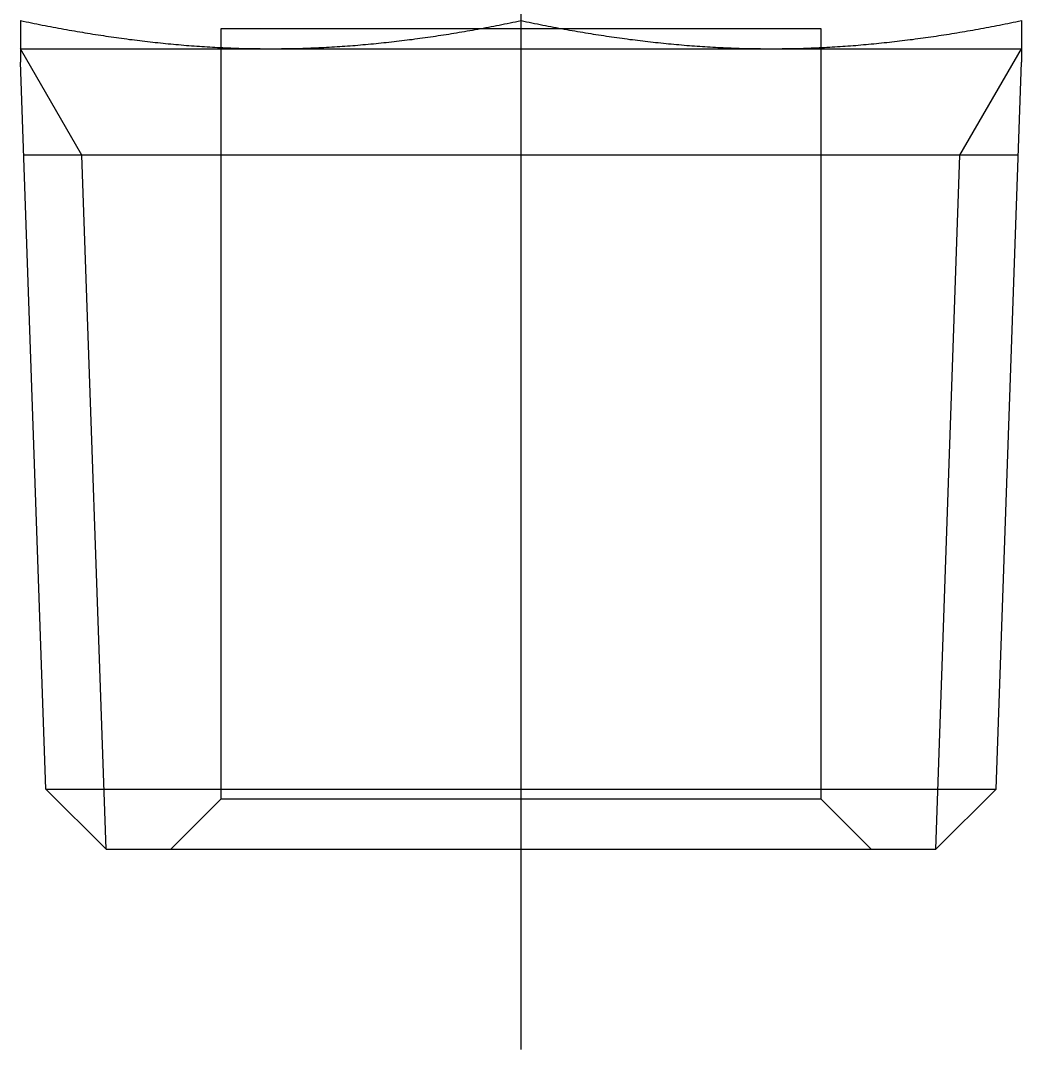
# Model space of a CAD drawing. Extents: x -6.6 to 53.7, y -19.1 to 40.6.
# Drawn here: x 39.19 to 49.19, y -2 to 8.28 of the extents above; entities that cross this region are included whole.
import ezdxf

# ---------------------------------------------------------------- set-up
doc = ezdxf.new("R2010")
doc.units = 0
doc.linetypes.add('CENTER', pattern=[50.8, 31.75, -6.35, 6.35, -6.35])
doc.linetypes.add('DASHED', pattern=[19.05, 12.7, -6.35])
doc.layers.get('0').update_dxf_attribs({"linetype": 'CONTINUOUS'})
doc.layers.add('CENTER', color=1, linetype='CENTER')

msp = doc.modelspace()

# ---------------------------------------------------------------- linework, layer by layer
at = {"color": 7, "linetype": 'CONTINUOUS'}
for p, q in [((39.188, 8.282), (39.188, 8)), ((49.188, 8.282), (49.188, 8)), ((39.188, 8), (41.688, 8)), ((39.188, 8), (39.188, 7.865)), ((41.688, 8), (46.688, 8)), ((46.688, 8), (49.188, 8)), ((49.188, 8), (49.188, 7.865)), ((39.441, 0.602), (39.188, 7.865)), ((48.934, 0.602), (49.188, 7.865)), ((49.155, 6.938), (39.22, 6.938)), ((39.441, 0.602), (48.934, 0.602)), ((39.441, 0.602), (40.043, 0)), ((48.934, 0.602), (48.332, 0)), ((40.043, 0), (48.332, 0))]:
    msp.add_line(p, q, dxfattribs=at)
at = {"color": 3, "linetype": 'DASHED'}
for p, q in [((47.188, 8.2), (41.188, 8.2)), ((41.188, 8.2), (41.188, 0.5)), ((47.188, 0.5), (47.188, 8.2)), ((41.188, 0.5), (40.688, 0)), ((47.188, 0.5), (41.188, 0.5)), ((47.688, 0), (47.188, 0.5))]:
    msp.add_line(p, q, dxfattribs=at)
at = {"color": 3, "linetype": 'CONTINUOUS'}
for p, q in [((39.801, 6.938), (39.188, 8)), ((48.574, 6.938), (49.188, 8)), ((40.043, 0), (39.801, 6.938)), ((48.332, 0), (48.574, 6.938))]:
    msp.add_line(p, q, dxfattribs=at)
at = {"color": 7}
for points in [[(39.188, 8.282, 0), (39.215, 8.276, 0), (39.242, 8.27, 0), (39.27, 8.265, 0), (39.297, 8.259, 0), (39.324, 8.253, 0), (39.351, 8.248, 0), (39.378, 8.243, 0), (39.405, 8.237, 0), (39.432, 8.232, 0), (39.459, 8.227, 0), (39.486, 8.222, 0), (39.513, 8.217, 0), (39.539, 8.212, 0), (39.566, 8.207, 0), (39.593, 8.202, 0), (39.62, 8.197, 0), (39.646, 8.192, 0), (39.673, 8.187, 0), (39.699, 8.183, 0), (39.726, 8.178, 0), (39.752, 8.174, 0), (39.779, 8.169, 0), (39.805, 8.165, 0), (39.831, 8.16, 0), (39.858, 8.156, 0), (39.884, 8.152, 0), (39.91, 8.147, 0), (39.936, 8.143, 0), (39.962, 8.139, 0), (39.989, 8.135, 0), (40.015, 8.131, 0), (40.041, 8.127, 0), (40.067, 8.123, 0), (40.093, 8.12, 0), (40.119, 8.116, 0), (40.145, 8.112, 0), (40.171, 8.108, 0), (40.197, 8.105, 0), (40.223, 8.101, 0), (40.249, 8.098, 0), (40.275, 8.094, 0), (40.301, 8.091, 0), (40.327, 8.088, 0), (40.352, 8.085, 0), (40.378, 8.081, 0), (40.404, 8.078, 0), (40.43, 8.075, 0), (40.456, 8.072, 0), (40.482, 8.069, 0), (40.508, 8.066, 0), (40.533, 8.064, 0), (40.559, 8.061, 0), (40.585, 8.058, 0), (40.611, 8.055, 0), (40.637, 8.053, 0), (40.663, 8.05, 0), (40.689, 8.048, 0), (40.715, 8.045, 0), (40.74, 8.043, 0), (40.766, 8.041, 0), (40.792, 8.039, 0), (40.818, 8.036, 0), (40.844, 8.034, 0), (40.87, 8.032, 0), (40.896, 8.03, 0), (40.922, 8.028, 0), (40.948, 8.026, 0), (40.974, 8.025, 0), (41, 8.023, 0), (41.026, 8.021, 0), (41.052, 8.02, 0), (41.078, 8.018, 0), (41.104, 8.016, 0), (41.13, 8.015, 0), (41.156, 8.014, 0), (41.182, 8.012, 0), (41.209, 8.011, 0), (41.235, 8.01, 0), (41.261, 8.009, 0), (41.288, 8.008, 0), (41.314, 8.007, 0), (41.34, 8.006, 0), (41.367, 8.005, 0), (41.393, 8.004, 0), (41.42, 8.003, 0), (41.446, 8.003, 0), (41.473, 8.002, 0), (41.5, 8.002, 0), (41.526, 8.001, 0), (41.553, 8.001, 0), (41.58, 8.001, 0), (41.607, 8, 0), (41.634, 8, 0), (41.661, 8, 0), (41.688, 8, 0)], [(41.688, 8, 0), (41.715, 8, 0), (41.742, 8, 0), (41.769, 8, 0), (41.796, 8.001, 0), (41.822, 8.001, 0), (41.849, 8.001, 0), (41.876, 8.002, 0), (41.903, 8.002, 0), (41.929, 8.003, 0), (41.956, 8.003, 0), (41.982, 8.004, 0), (42.009, 8.005, 0), (42.035, 8.006, 0), (42.062, 8.007, 0), (42.088, 8.008, 0), (42.114, 8.009, 0), (42.141, 8.01, 0), (42.167, 8.011, 0), (42.193, 8.012, 0), (42.219, 8.014, 0), (42.245, 8.015, 0), (42.272, 8.016, 0), (42.298, 8.018, 0), (42.324, 8.02, 0), (42.35, 8.021, 0), (42.376, 8.023, 0), (42.402, 8.025, 0), (42.428, 8.026, 0), (42.454, 8.028, 0), (42.48, 8.03, 0), (42.506, 8.032, 0), (42.532, 8.034, 0), (42.557, 8.036, 0), (42.583, 8.039, 0), (42.609, 8.041, 0), (42.635, 8.043, 0), (42.661, 8.045, 0), (42.687, 8.048, 0), (42.713, 8.05, 0), (42.739, 8.053, 0), (42.764, 8.055, 0), (42.79, 8.058, 0), (42.816, 8.061, 0), (42.842, 8.064, 0), (42.868, 8.066, 0), (42.894, 8.069, 0), (42.919, 8.072, 0), (42.945, 8.075, 0), (42.971, 8.078, 0), (42.997, 8.081, 0), (43.023, 8.085, 0), (43.049, 8.088, 0), (43.075, 8.091, 0), (43.101, 8.094, 0), (43.127, 8.098, 0), (43.153, 8.101, 0), (43.178, 8.105, 0), (43.205, 8.108, 0), (43.23, 8.112, 0), (43.257, 8.116, 0), (43.283, 8.12, 0), (43.309, 8.123, 0), (43.335, 8.127, 0), (43.361, 8.131, 0), (43.387, 8.135, 0), (43.413, 8.139, 0), (43.439, 8.143, 0), (43.465, 8.147, 0), (43.492, 8.152, 0), (43.518, 8.156, 0), (43.544, 8.16, 0), (43.571, 8.165, 0), (43.597, 8.169, 0), (43.623, 8.174, 0), (43.65, 8.178, 0), (43.676, 8.183, 0), (43.703, 8.187, 0), (43.729, 8.192, 0), (43.756, 8.197, 0), (43.783, 8.202, 0), (43.809, 8.207, 0), (43.836, 8.212, 0), (43.863, 8.217, 0), (43.889, 8.222, 0), (43.916, 8.227, 0), (43.943, 8.232, 0), (43.97, 8.237, 0), (43.997, 8.243, 0), (44.024, 8.248, 0), (44.051, 8.253, 0), (44.078, 8.259, 0), (44.106, 8.265, 0), (44.133, 8.27, 0), (44.16, 8.276, 0), (44.188, 8.282, 0)], [(44.188, 8.282, 0), (44.215, 8.276, 0), (44.242, 8.27, 0), (44.27, 8.265, 0), (44.297, 8.259, 0), (44.324, 8.253, 0), (44.351, 8.248, 0), (44.378, 8.243, 0), (44.405, 8.237, 0), (44.432, 8.232, 0), (44.459, 8.227, 0), (44.486, 8.222, 0), (44.513, 8.217, 0), (44.539, 8.212, 0), (44.566, 8.207, 0), (44.593, 8.202, 0), (44.62, 8.197, 0), (44.646, 8.192, 0), (44.673, 8.187, 0), (44.699, 8.183, 0), (44.726, 8.178, 0), (44.752, 8.174, 0), (44.779, 8.169, 0), (44.805, 8.165, 0), (44.831, 8.16, 0), (44.858, 8.156, 0), (44.884, 8.152, 0), (44.91, 8.147, 0), (44.936, 8.143, 0), (44.962, 8.139, 0), (44.989, 8.135, 0), (45.015, 8.131, 0), (45.041, 8.127, 0), (45.067, 8.123, 0), (45.093, 8.12, 0), (45.119, 8.116, 0), (45.145, 8.112, 0), (45.171, 8.108, 0), (45.197, 8.105, 0), (45.223, 8.101, 0), (45.249, 8.098, 0), (45.275, 8.094, 0), (45.301, 8.091, 0), (45.327, 8.088, 0), (45.352, 8.085, 0), (45.378, 8.081, 0), (45.404, 8.078, 0), (45.43, 8.075, 0), (45.456, 8.072, 0), (45.482, 8.069, 0), (45.508, 8.066, 0), (45.533, 8.064, 0), (45.559, 8.061, 0), (45.585, 8.058, 0), (45.611, 8.055, 0), (45.637, 8.053, 0), (45.663, 8.05, 0), (45.689, 8.048, 0), (45.715, 8.045, 0), (45.74, 8.043, 0), (45.766, 8.041, 0), (45.792, 8.039, 0), (45.818, 8.036, 0), (45.844, 8.034, 0), (45.87, 8.032, 0), (45.896, 8.03, 0), (45.922, 8.028, 0), (45.948, 8.026, 0), (45.974, 8.025, 0), (46, 8.023, 0), (46.026, 8.021, 0), (46.052, 8.02, 0), (46.078, 8.018, 0), (46.104, 8.016, 0), (46.13, 8.015, 0), (46.156, 8.014, 0), (46.182, 8.012, 0), (46.209, 8.011, 0), (46.235, 8.01, 0), (46.261, 8.009, 0), (46.288, 8.008, 0), (46.314, 8.007, 0), (46.34, 8.006, 0), (46.367, 8.005, 0), (46.393, 8.004, 0), (46.42, 8.003, 0), (46.446, 8.003, 0), (46.473, 8.002, 0), (46.5, 8.002, 0), (46.526, 8.001, 0), (46.553, 8.001, 0), (46.58, 8.001, 0), (46.607, 8, 0), (46.634, 8, 0), (46.661, 8, 0), (46.688, 8, 0)], [(46.688, 8, 0), (46.715, 8, 0), (46.742, 8, 0), (46.769, 8, 0), (46.796, 8.001, 0), (46.822, 8.001, 0), (46.849, 8.001, 0), (46.876, 8.002, 0), (46.903, 8.002, 0), (46.929, 8.003, 0), (46.956, 8.003, 0), (46.982, 8.004, 0), (47.009, 8.005, 0), (47.035, 8.006, 0), (47.062, 8.007, 0), (47.088, 8.008, 0), (47.114, 8.009, 0), (47.141, 8.01, 0), (47.167, 8.011, 0), (47.193, 8.012, 0), (47.219, 8.014, 0), (47.245, 8.015, 0), (47.272, 8.016, 0), (47.298, 8.018, 0), (47.324, 8.02, 0), (47.35, 8.021, 0), (47.376, 8.023, 0), (47.402, 8.025, 0), (47.428, 8.026, 0), (47.454, 8.028, 0), (47.48, 8.03, 0), (47.506, 8.032, 0), (47.532, 8.034, 0), (47.557, 8.036, 0), (47.583, 8.039, 0), (47.609, 8.041, 0), (47.635, 8.043, 0), (47.661, 8.045, 0), (47.687, 8.048, 0), (47.713, 8.05, 0), (47.739, 8.053, 0), (47.764, 8.055, 0), (47.79, 8.058, 0), (47.816, 8.061, 0), (47.842, 8.064, 0), (47.868, 8.066, 0), (47.894, 8.069, 0), (47.919, 8.072, 0), (47.945, 8.075, 0), (47.971, 8.078, 0), (47.997, 8.081, 0), (48.023, 8.085, 0), (48.049, 8.088, 0), (48.075, 8.091, 0), (48.101, 8.094, 0), (48.127, 8.098, 0), (48.153, 8.101, 0), (48.178, 8.105, 0), (48.205, 8.108, 0), (48.23, 8.112, 0), (48.257, 8.116, 0), (48.283, 8.12, 0), (48.309, 8.123, 0), (48.335, 8.127, 0), (48.361, 8.131, 0), (48.387, 8.135, 0), (48.413, 8.139, 0), (48.439, 8.143, 0), (48.465, 8.147, 0), (48.492, 8.152, 0), (48.518, 8.156, 0), (48.544, 8.16, 0), (48.571, 8.165, 0), (48.597, 8.169, 0), (48.623, 8.174, 0), (48.65, 8.178, 0), (48.676, 8.183, 0), (48.703, 8.187, 0), (48.729, 8.192, 0), (48.756, 8.197, 0), (48.783, 8.202, 0), (48.809, 8.207, 0), (48.836, 8.212, 0), (48.863, 8.217, 0), (48.889, 8.222, 0), (48.916, 8.227, 0), (48.943, 8.232, 0), (48.97, 8.237, 0), (48.997, 8.243, 0), (49.024, 8.248, 0), (49.051, 8.253, 0), (49.078, 8.259, 0), (49.106, 8.265, 0), (49.133, 8.27, 0), (49.16, 8.276, 0), (49.188, 8.282, 0)]]:
    msp.add_polyline3d(points, dxfattribs=at)
at = {"layer": 'CENTER', "color": 1, "linetype": 'CENTER'}
msp.add_line((44.188, -2), (44.188, 40.607), dxfattribs=at)

doc.saveas('drawing.dxf')
